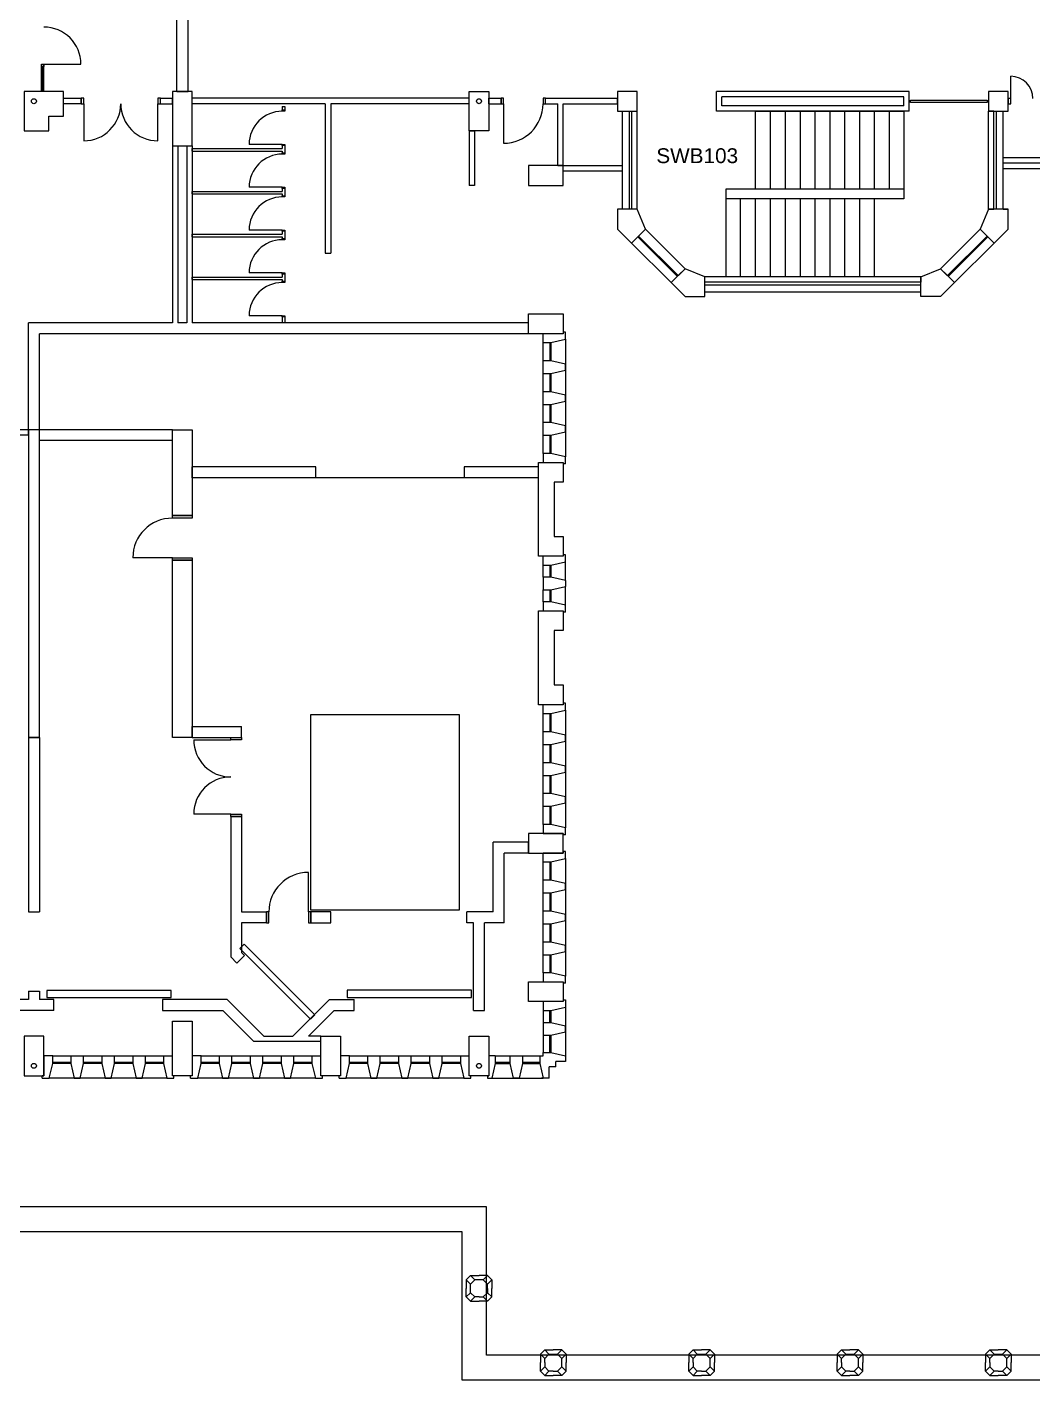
# Model space of a CAD drawing. Header units: millimetres. Extents: x -58291 to 83317, y -24599 to 66926.
# Drawn here: x 12328 to 32667, y -16074 to 11276 of the extents above; entities that cross this region are included whole.
import ezdxf

# ---------------------------------------------------------------- set-up
doc = ezdxf.new("R2010")
doc.units = ezdxf.units.MM
for name, color, linetype in [('Basement 01 - Curtain Walls', 1, 'Continuous'), ('Basement 01 - Doors Windows and Openings', 1, 'Continuous'), ('Basement 01 - General', 1, 'Continuous'), ('Basement 01 - Mass Elements', 2, 'Continuous'), ('Basement 01 - Stairs', 8, 'Continuous'), ('Basement 01 - Structural Members', 5, 'Continuous'), ('Basement 01 - Text and Leaders', 1, 'Continuous'), ('Basement 01 - Walls', 3, 'Continuous')]:
    doc.layers.add(name, color=color, linetype=linetype)
doc.styles.add('arial', font='arial.ttf')

msp = doc.modelspace()

# ---------------------------------------------------------------- linework, layer by layer
at = {"layer": 'Basement 01 - Curtain Walls', "color": 3, "linetype": 'Continuous', "lineweight": -3}
for p, q in [((22767, 4897, -4600), (22767, 5076, -4600)), ((23167, 5076, -4600), (22767, 5076, -4600)), ((22917, 4897, -4600), (23217, 4965, -4600)), ((23217, 5107, -4600), (23167, 5107, -4600)), ((23167, 5107, -4600), (23167, 5076, -4600)), ((23217, 4965, -4600), (23217, 5107, -4600)), ((22767, 4897, -4600), (22917, 4897, -4600)), ((22767, 4272, -4600), (22767, 4529, -4600)), ((22917, 4529, -4600), (22767, 4529, -4600)), ((23217, 4461, -4600), (22917, 4529, -4600)), ((23217, 4340, -4600), (23217, 4461, -4600)), ((22767, 4272, -4600), (22917, 4272, -4600)), ((22917, 4272, -4600), (23217, 4340, -4600)), ((22767, 3647, -4600), (22767, 3904, -4600)), ((22917, 3904, -4600), (22767, 3904, -4600)), ((23217, 3836, -4600), (22917, 3904, -4600)), ((23217, 3715, -4600), (23217, 3836, -4600)), ((22767, 3647, -4600), (22917, 3647, -4600)), ((22917, 3647, -4600), (23217, 3715, -4600)), ((22917, 3279, -4600), (22767, 3279, -4600)), ((22767, 3022, -4600), (22767, 3279, -4600)), ((22767, 3022, -4600), (22917, 3022, -4600)), ((23217, 3211, -4600), (22917, 3279, -4600)), ((22917, 3022, -4600), (23217, 3090, -4600)), ((23217, 3090, -4600), (23217, 3211, -4600)), ((22767, 2654, -4600), (22767, 2476, -4600)), ((22917, 2654, -4600), (22767, 2654, -4600)), ((23217, 2586, -4600), (22917, 2654, -4600)), ((23217, 2444, -4600), (23217, 2586, -4600)), ((23217, 2444, -4600), (23167, 2444, -4600)), ((22767, 397, -4600), (22767, 576, -4600)), ((23167, 576, -4600), (22767, 576, -4600)), ((23217, 607, -4600), (23167, 607, -4600)), ((23167, 607, -4600), (23167, 576, -4600)), ((23217, 465, -4600), (23217, 607, -4600)), ((22767, 397, -4600), (22917, 397, -4600)), ((22917, 397, -4600), (23217, 465, -4600)), ((22767, 154, -4600), (22767, -103, -4600)), ((22917, 154, -4600), (22767, 154, -4600)), ((23217, 86, -4600), (22917, 154, -4600)), ((23217, 86, -4600), (23217, -34, -4600)), ((22767, -103, -4600), (22917, -103, -4600)), ((22917, -103, -4600), (23217, -34, -4600)), ((22767, -346, -4600), (22767, -524, -4600)), ((22917, -346, -4600), (22767, -346, -4600)), ((23217, -414, -4600), (22917, -346, -4600)), ((23217, -556, -4600), (23217, -414, -4600)), ((23217, -556, -4600), (23167, -556, -4600)), ((22767, -2603, -4600), (22767, -2424, -4600)), ((23167, -2424, -4600), (22767, -2424, -4600)), ((23217, -2393, -4600), (23167, -2393, -4600)), ((23167, -2393, -4600), (23167, -2424, -4600)), ((23217, -2535, -4600), (23217, -2393, -4600)), ((22767, -2603, -4600), (22917, -2603, -4600)), ((22917, -2603, -4600), (23217, -2535, -4600)), ((22917, -2971, -4600), (22767, -2971, -4600)), ((22767, -3228, -4600), (22767, -2971, -4600)), ((23217, -3039, -4600), (22917, -2971, -4600)), ((22767, -3228, -4600), (22917, -3228, -4600)), ((22917, -3228, -4600), (23217, -3160, -4600)), ((23217, -3160, -4600), (23217, -3039, -4600)), ((22917, -3596, -4600), (22767, -3596, -4600)), ((22767, -3853, -4600), (22767, -3596, -4600)), ((23217, -3664, -4600), (22917, -3596, -4600)), ((22917, -3853, -4600), (23217, -3785, -4600)), ((23217, -3785, -4600), (23217, -3664, -4600)), ((22767, -3853, -4600), (22917, -3853, -4600)), ((22917, -4221, -4600), (22767, -4221, -4600)), ((22767, -4478, -4600), (22767, -4221, -4600)), ((23217, -4289, -4600), (22917, -4221, -4600)), ((23217, -4410, -4600), (23217, -4289, -4600)), ((22767, -4478, -4600), (22917, -4478, -4600)), ((22917, -4478, -4600), (23217, -4410, -4600)), ((22767, -4846, -4600), (22767, -5024, -4600)), ((22917, -4846, -4600), (22767, -4846, -4600)), ((23217, -4914, -4600), (22917, -4846, -4600)), ((23217, -5056, -4600), (23217, -4914, -4600)), ((23217, -5056, -4600), (23167, -5056, -4600)), ((23167, -5424, -4600), (22767, -5424, -4600)), ((22767, -5603, -4600), (22767, -5424, -4600)), ((23217, -5393, -4600), (23167, -5393, -4600)), ((23167, -5393, -4600), (23167, -5424, -4600)), ((23217, -5535, -4600), (23217, -5393, -4600)), ((22767, -5603, -4600), (22917, -5603, -4600)), ((22917, -5603, -4600), (23217, -5535, -4600)), ((22917, -5971, -4600), (22767, -5971, -4600)), ((22767, -6228, -4600), (22767, -5971, -4600)), ((23217, -6039, -4600), (22917, -5971, -4600)), ((22767, -6228, -4600), (22917, -6228, -4600)), ((22917, -6228, -4600), (23217, -6160, -4600)), ((23217, -6160, -4600), (23217, -6039, -4600)), ((22767, -6853, -4600), (22767, -6596, -4600)), ((22917, -6596, -4600), (22767, -6596, -4600)), ((23217, -6664, -4600), (22917, -6596, -4600)), ((22917, -6853, -4600), (23217, -6785, -4600)), ((23217, -6785, -4600), (23217, -6664, -4600)), ((22767, -6853, -4600), (22917, -6853, -4600)), ((22917, -7221, -4600), (22767, -7221, -4600)), ((22767, -7478, -4600), (22767, -7221, -4600)), ((23217, -7289, -4600), (22917, -7221, -4600)), ((23217, -7410, -4600), (23217, -7289, -4600)), ((22767, -7478, -4600), (22917, -7478, -4600)), ((22917, -7478, -4600), (23217, -7410, -4600)), ((22917, -7846, -4600), (22767, -7846, -4600)), ((22767, -7846, -4600), (22767, -8024, -4600)), ((23217, -7914, -4600), (22917, -7846, -4600)), ((23217, -8056, -4600), (23217, -7914, -4600)), ((23217, -8056, -4600), (23167, -8056, -4600)), ((22767, -8424, -4600), (22767, -8603, -4600)), ((23167, -8393, -4600), (23217, -8393, -4600)), ((23217, -8393, -4600), (23217, -8535, -4600)), ((22767, -8603, -4600), (22917, -8603, -4600)), ((22917, -8603, -4600), (23217, -8535, -4600)), ((22767, -8846, -4600), (22767, -9103, -4600)), ((22767, -8846, -4600), (22917, -8846, -4600)), ((22917, -8846, -4600), (23217, -8914, -4600)), ((23217, -9035, -4600), (23217, -8914, -4600)), ((22767, -9103, -4600), (22917, -9103, -4600)), ((22917, -9103, -4600), (23217, -9035, -4600)), ((12846, -9524, -4600), (12667, -9524, -4600)), ((12846, -9674, -4600), (12846, -9524, -4600)), ((13214, -9524, -4600), (13214, -9674, -4600)), ((13214, -9524, -4600), (13471, -9524, -4600)), ((13471, -9674, -4600), (13471, -9524, -4600)), ((13839, -9524, -4600), (13839, -9674, -4600)), ((13839, -9524, -4600), (14096, -9524, -4600)), ((14096, -9674, -4600), (14096, -9524, -4600)), ((14464, -9524, -4600), (14464, -9674, -4600)), ((14464, -9524, -4600), (14721, -9524, -4600)), ((14721, -9674, -4600), (14721, -9524, -4600)), ((15089, -9524, -4600), (15089, -9674, -4600)), ((15089, -9524, -4600), (15267, -9524, -4600)), ((15267, -9924, -4600), (15267, -9524, -4600)), ((15846, -9524, -4600), (15667, -9524, -4600)), ((15846, -9674, -4600), (15846, -9524, -4600)), ((16214, -9524, -4600), (16214, -9674, -4600)), ((16214, -9524, -4600), (16471, -9524, -4600)), ((16471, -9674, -4600), (16471, -9524, -4600)), ((16839, -9524, -4600), (16839, -9674, -4600)), ((16839, -9524, -4600), (17096, -9524, -4600)), ((17096, -9674, -4600), (17096, -9524, -4600)), ((17464, -9524, -4600), (17464, -9674, -4600)), ((17464, -9524, -4600), (17721, -9524, -4600)), ((17721, -9674, -4600), (17721, -9524, -4600)), ((18089, -9524, -4600), (18089, -9674, -4600)), ((18089, -9524, -4600), (18267, -9524, -4600)), ((18267, -9924, -4600), (18267, -9524, -4600)), ((18846, -9524, -4600), (18667, -9524, -4600)), ((18846, -9674, -4600), (18846, -9524, -4600)), ((19214, -9524, -4600), (19471, -9524, -4600)), ((19214, -9524, -4600), (19214, -9674, -4600)), ((19471, -9674, -4600), (19471, -9524, -4600)), ((19839, -9524, -4600), (19839, -9674, -4600)), ((19839, -9524, -4600), (20096, -9524, -4600)), ((20096, -9674, -4600), (20096, -9524, -4600)), ((20464, -9524, -4600), (20721, -9524, -4600)), ((20464, -9524, -4600), (20464, -9674, -4600)), ((20721, -9674, -4600), (20721, -9524, -4600)), ((21089, -9524, -4600), (21089, -9674, -4600)), ((21089, -9524, -4600), (21267, -9524, -4600)), ((21267, -9924, -4600), (21267, -9524, -4600)), ((21796, -9524, -4600), (21667, -9524, -4600)), ((21667, -9524, -4600), (21667, -9924, -4600)), ((21796, -9524, -4600), (21796, -9674, -4600)), ((22089, -9524, -4600), (22346, -9524, -4600)), ((22089, -9524, -4600), (22089, -9674, -4600)), ((22346, -9524, -4600), (22346, -9674, -4600)), ((22699, -9524, -4600), (22699, -9674, -4600)), ((22699, -9524, -4600), (22767, -9524, -4600)), ((22767, -9524, -4600), (22767, -9456, -4600)), ((22767, -9456, -4600), (22917, -9456, -4600)), ((22917, -9456, -4600), (23217, -9524, -4600)), ((23217, -9524, -4600), (23217, -9635, -4600)), ((12778, -9974, -4600), (12846, -9674, -4600)), ((13214, -9674, -4600), (13282, -9974, -4600)), ((13403, -9974, -4600), (13471, -9674, -4600)), ((13839, -9674, -4600), (13907, -9974, -4600)), ((14028, -9974, -4600), (14096, -9674, -4600)), ((14464, -9674, -4600), (14532, -9974, -4600)), ((14653, -9974, -4600), (14721, -9674, -4600)), ((15089, -9674, -4600), (15157, -9974, -4600)), ((15778, -9974, -4600), (15846, -9674, -4600)), ((16214, -9674, -4600), (16282, -9974, -4600)), ((16403, -9974, -4600), (16471, -9674, -4600)), ((16839, -9674, -4600), (16907, -9974, -4600)), ((17028, -9974, -4600), (17096, -9674, -4600)), ((17464, -9674, -4600), (17532, -9974, -4600)), ((17653, -9974, -4600), (17721, -9674, -4600)), ((18089, -9674, -4600), (18157, -9974, -4600)), ((18778, -9974, -4600), (18846, -9674, -4600)), ((19214, -9674, -4600), (19282, -9974, -4600)), ((19403, -9974, -4600), (19471, -9674, -4600)), ((19839, -9674, -4600), (19907, -9974, -4600)), ((20028, -9974, -4600), (20096, -9674, -4600)), ((20464, -9674, -4600), (20532, -9974, -4600)), ((20653, -9974, -4600), (20721, -9674, -4600)), ((21089, -9674, -4600), (21157, -9974, -4600)), ((21796, -9674, -4600), (21728, -9974, -4600)), ((22089, -9674, -4600), (22157, -9974, -4600)), ((22346, -9674, -4600), (22278, -9974, -4600)), ((22699, -9674, -4600), (22767, -9974, -4600)), ((23021, -9747, -4600), (22888, -9747, -4600)), ((22888, -9974, -4600), (22888, -9747, -4600)), ((23217, -9635, -4600), (23021, -9635, -4600)), ((23021, -9747, -4600), (23021, -9635, -4600)), ((12636, -9974, -4600), (12636, -9924, -4600)), ((12636, -9974, -4600), (12778, -9974, -4600)), ((13282, -9974, -4600), (13403, -9974, -4600)), ((13907, -9974, -4600), (14028, -9974, -4600)), ((14532, -9974, -4600), (14653, -9974, -4600)), ((15157, -9974, -4600), (15299, -9974, -4600)), ((15299, -9924, -4600), (15267, -9924, -4600)), ((15299, -9974, -4600), (15299, -9924, -4600)), ((15636, -9974, -4600), (15636, -9924, -4600)), ((15636, -9974, -4600), (15778, -9974, -4600)), ((16282, -9974, -4600), (16403, -9974, -4600)), ((16907, -9974, -4600), (17028, -9974, -4600)), ((17532, -9974, -4600), (17653, -9974, -4600)), ((18157, -9974, -4600), (18299, -9974, -4600)), ((18299, -9924, -4600), (18267, -9924, -4600)), ((18299, -9974, -4600), (18299, -9924, -4600)), ((18636, -9974, -4600), (18636, -9924, -4600)), ((18636, -9974, -4600), (18778, -9974, -4600)), ((19282, -9974, -4600), (19403, -9974, -4600)), ((19907, -9974, -4600), (20028, -9974, -4600)), ((20532, -9974, -4600), (20653, -9974, -4600)), ((21157, -9974, -4600), (21299, -9974, -4600)), ((21299, -9924, -4600), (21267, -9924, -4600)), ((21299, -9974, -4600), (21299, -9924, -4600)), ((21636, -9924, -4600), (21667, -9924, -4600)), ((21636, -9924, -4600), (21636, -9974, -4600)), ((21636, -9974, -4600), (21728, -9974, -4600)), ((22278, -9974, -4600), (22157, -9974, -4600)), ((22888, -9974, -4600), (22728, -9974, -4600))]:
    msp.add_line(p, q, dxfattribs=at)
at = {"layer": 'Basement 01 - Curtain Walls', "color": 3, "linetype": 'Continuous', "lineweight": -3, "elevation": -4600}
for points in [[(22767, 2476), (23167, 2476), (23167, 2444)], [(22767, -524), (23167, -524), (23167, -556)], [(22767, -5024), (23167, -5024), (23167, -5056)], [(22767, -8024), (23167, -8024), (23167, -8056)], [(23167, -8393), (23167, -8424), (22767, -8424)], [(12667, -9524), (12667, -9924), (12636, -9924)], [(15667, -9524), (15667, -9924), (15636, -9924)], [(18667, -9524), (18667, -9924), (18636, -9924)]]:
    msp.add_lwpolyline(points, dxfattribs=at)
at = {"layer": 'Basement 01 - Doors Windows and Openings', "color": 1, "linetype": 'Continuous', "lineweight": -3}
for p, q in [((12617, 9976, -4600), (12617, 10476, -4600)), ((12642, 9976, -4600), (12642, 10476, -4600)), ((12667, 10526, -4600), (13417, 10526, -4600)), ((12667, 9976, -4600), (12667, 10526, -4600)), ((32217, 9831, -4600), (32217, 10281, -4600)), ((13473, 9726, -4600), (13473, 8976, -4600)), ((14973, 8976, -4600), (14973, 9726, -4600)), ((21962, 9726, -4600), (21962, 8926, -4600)), ((17488, 8904, -4600), (16818, 8904, -4600)), ((17488, 8038, -4600), (16818, 8038, -4600)), ((17488, 7172, -4600), (16818, 7172, -4600)), ((25479, 6236, -4600), (24677, 7037, -4600)), ((24691, 7051, -4600), (25493, 6250, -4600)), ((31743, 7051, -4600), (30941, 6250, -4600)), ((30956, 6236, -4600), (31757, 7037, -4600)), ((17488, 6307, -4600), (16818, 6307, -4600)), ((25507, 6264, -4600), (25634, 6391, -4600)), ((30927, 6264, -4600), (30800, 6391, -4600)), ((17488, 5441, -4600), (16818, 5441, -4600)), ((23217, 4965, -4600), (23217, 2586, -4600)), ((22767, 4529, -4600), (22767, 4897, -4600)), ((22767, 2654, -4600), (22767, 4897, -4600)), ((22897, 4897, -4600), (22897, 4529, -4600)), ((22917, 4897, -4600), (22917, 4529, -4600)), ((22767, 3904, -4600), (22767, 4272, -4600)), ((22897, 4272, -4600), (22897, 3904, -4600)), ((22917, 4272, -4600), (22917, 3904, -4600)), ((22767, 3279, -4600), (22767, 3647, -4600)), ((22897, 3647, -4600), (22897, 3279, -4600)), ((22917, 3647, -4600), (22917, 3279, -4600)), ((22897, 3022, -4600), (22897, 2654, -4600)), ((22917, 3022, -4600), (22917, 2654, -4600)), ((21167, 2166, -4600), (18167, 2166, -4600)), ((15267, 548, -4600), (14467, 548, -4600)), ((22767, 154, -4600), (22767, 397, -4600)), ((22897, 397, -4600), (22897, 154, -4600)), ((22917, 397, -4600), (22917, 154, -4600)), ((23217, 86, -4600), (23217, 465, -4600)), ((22767, -346, -4600), (22767, -103, -4600)), ((22897, -103, -4600), (22897, -346, -4600)), ((22917, -103, -4600), (22917, -346, -4600)), ((23217, -414, -4600), (23217, -34, -4600)), ((22767, -2971, -4600), (22767, -2603, -4600)), ((22767, -4846, -4600), (22767, -2603, -4600)), ((22897, -2603, -4600), (22897, -2971, -4600)), ((22917, -2603, -4600), (22917, -2971, -4600)), ((23217, -2535, -4600), (23217, -4914, -4600)), ((15697, -3134, -4600), (16447, -3134, -4600)), ((22767, -3596, -4600), (22767, -3228, -4600)), ((22897, -3228, -4600), (22897, -3596, -4600)), ((22917, -3228, -4600), (22917, -3596, -4600)), ((22767, -4221, -4600), (22767, -3853, -4600)), ((22897, -3853, -4600), (22897, -4221, -4600)), ((22917, -3853, -4600), (22917, -4221, -4600)), ((16447, -4634, -4600), (15697, -4634, -4600)), ((22897, -4478, -4600), (22897, -4846, -4600)), ((22917, -4478, -4600), (22917, -4846, -4600)), ((22767, -7846, -4600), (22767, -5603, -4600)), ((22767, -5971, -4600), (22767, -5603, -4600)), ((22897, -5603, -4600), (22897, -5971, -4600)), ((22917, -5603, -4600), (22917, -5971, -4600)), ((23217, -5535, -4600), (23217, -7914, -4600)), ((18017, -6614, -4600), (18017, -5814, -4600)), ((22767, -6596, -4600), (22767, -6228, -4600)), ((22897, -6228, -4600), (22897, -6596, -4600)), ((22917, -6228, -4600), (22917, -6596, -4600)), ((22767, -7221, -4600), (22767, -6853, -4600)), ((22897, -6853, -4600), (22897, -7221, -4600)), ((22917, -6853, -4600), (22917, -7221, -4600)), ((22897, -7478, -4600), (22897, -7846, -4600)), ((22917, -7478, -4600), (22917, -7846, -4600)), ((22767, -8603, -4600), (22767, -8846, -4600)), ((22897, -8846, -4600), (22897, -8603, -4600)), ((22917, -8603, -4600), (22917, -8846, -4600)), ((23217, -8535, -4600), (23217, -9524, -4600)), ((22767, -9103, -4600), (22767, -9456, -4600)), ((22897, -9456, -4600), (22897, -9103, -4600)), ((22917, -9103, -4600), (22917, -9456, -4600)), ((12846, -9524, -4600), (15089, -9524, -4600)), ((13471, -9524, -4600), (13839, -9524, -4600)), ((14096, -9524, -4600), (14464, -9524, -4600)), ((14721, -9524, -4600), (15089, -9524, -4600)), ((15846, -9524, -4600), (18089, -9524, -4600)), ((16471, -9524, -4600), (16839, -9524, -4600)), ((17096, -9524, -4600), (17464, -9524, -4600)), ((17721, -9524, -4600), (18089, -9524, -4600)), ((18846, -9524, -4600), (21089, -9524, -4600)), ((19471, -9524, -4600), (19839, -9524, -4600)), ((20096, -9524, -4600), (20464, -9524, -4600)), ((20721, -9524, -4600), (21089, -9524, -4600)), ((21796, -9524, -4600), (22089, -9524, -4600)), ((22346, -9524, -4600), (22699, -9524, -4600)), ((13214, -9654, -4600), (12846, -9654, -4600)), ((13214, -9674, -4600), (12846, -9674, -4600)), ((13839, -9654, -4600), (13471, -9654, -4600)), ((13839, -9674, -4600), (13471, -9674, -4600)), ((14464, -9654, -4600), (14096, -9654, -4600)), ((14464, -9674, -4600), (14096, -9674, -4600)), ((15089, -9654, -4600), (14721, -9654, -4600)), ((15089, -9674, -4600), (14721, -9674, -4600)), ((16214, -9654, -4600), (15846, -9654, -4600)), ((16214, -9674, -4600), (15846, -9674, -4600)), ((16839, -9654, -4600), (16471, -9654, -4600)), ((16839, -9674, -4600), (16471, -9674, -4600)), ((17464, -9654, -4600), (17096, -9654, -4600)), ((17464, -9674, -4600), (17096, -9674, -4600)), ((18089, -9654, -4600), (17721, -9654, -4600)), ((18089, -9674, -4600), (17721, -9674, -4600)), ((19214, -9654, -4600), (18846, -9654, -4600)), ((19214, -9674, -4600), (18846, -9674, -4600)), ((19839, -9654, -4600), (19471, -9654, -4600)), ((19839, -9674, -4600), (19471, -9674, -4600)), ((20464, -9654, -4600), (20096, -9654, -4600)), ((20464, -9674, -4600), (20096, -9674, -4600)), ((21089, -9654, -4600), (20721, -9654, -4600)), ((21089, -9674, -4600), (20721, -9674, -4600)), ((22089, -9654, -4600), (21796, -9654, -4600)), ((21796, -9674, -4600), (22089, -9674, -4600)), ((22699, -9654, -4600), (22346, -9654, -4600)), ((22346, -9674, -4600), (22699, -9674, -4600)), ((15157, -9974, -4600), (12778, -9974, -4600)), ((18157, -9974, -4600), (15778, -9974, -4600)), ((21157, -9974, -4600), (18778, -9974, -4600)), ((21728, -9974, -4600), (22767, -9974, -4600))]:
    msp.add_line(p, q, dxfattribs=at)
at = {"layer": 'Basement 01 - Doors Windows and Openings', "color": 1, "linetype": 'Continuous', "lineweight": -3, "elevation": -4600}
for points in [[(12617, 10476), (12617, 10526), (12667, 10526), (12667, 10476), (12617, 10476)], [(13473, 9726), (13473, 9836), (13423, 9836), (13423, 9726), (13473, 9726)], [(15023, 9726), (15023, 9836), (14973, 9836), (14973, 9726), (15023, 9726)], [(17488, 9599), (17538, 9599), (17538, 9574), (17488, 9574), (17488, 9599)], [(21912, 9726), (21962, 9726), (21962, 9836), (21912, 9836), (21912, 9726)], [(22762, 9726), (22812, 9726), (22812, 9836), (22762, 9836), (22762, 9726)], [(32217, 9721), (32217, 9831), (32167, 9831), (32167, 9721), (32217, 9721)], [(17488, 8904), (17538, 8904), (17538, 8879), (17488, 8879), (17488, 8904)], [(17488, 8733), (17538, 8733), (17538, 8708), (17488, 8708), (17488, 8733)], [(17488, 8038), (17538, 8038), (17538, 8013), (17488, 8013), (17488, 8038)], [(17488, 7867), (17538, 7867), (17538, 7842), (17488, 7842), (17488, 7867)], [(17488, 7172), (17538, 7172), (17538, 7147), (17488, 7147), (17488, 7172)], [(25634, 6391), (25352, 6109), (24550, 6910), (24833, 7193), (25634, 6391)], [(30800, 6391), (31083, 6109), (31884, 6910), (31602, 7193), (30800, 6391)], [(17488, 7002), (17538, 7002), (17538, 6977), (17488, 6977), (17488, 7002)], [(17488, 6307), (17538, 6307), (17538, 6282), (17488, 6282), (17488, 6307)], [(17488, 6136), (17538, 6136), (17538, 6111), (17488, 6111), (17488, 6136)], [(17488, 5441), (17538, 5441), (17538, 5416), (17488, 5416), (17488, 5441)], [(15267, 1348), (15267, 1398), (15667, 1398), (15667, 1348), (15267, 1348)], [(15267, 498), (15267, 548), (15667, 548), (15667, 498), (15267, 498)], [(16447, -3084), (16667, -3084), (16667, -3134), (16447, -3134), (16447, -3084)], [(16447, -4634), (16667, -4634), (16667, -4684), (16447, -4684), (16447, -4634)], [(17217, -6614), (17167, -6614), (17167, -6834), (17217, -6834), (17217, -6614)], [(18067, -6614), (18017, -6614), (18017, -6834), (18067, -6834), (18067, -6614)]]:
    msp.add_lwpolyline(points, dxfattribs=at)
at = {"layer": 'Basement 01 - Doors Windows and Openings', "color": 1, "linetype": 'Continuous', "lineweight": -3}
for centre, radius, start, end in [((12667, 10526, -4600), 750, 0, 90), ((32217, 9831, -4600), 450, 0, 90), ((13473, 9726, -4600), 750, 270, 0), ((14973, 9726, -4600), 750, 180, 270), ((17488, 8904, -4600), 670, 90, 180), ((21962, 9726, -4600), 800, 270, 0), ((17488, 8038, -4600), 670, 90, 180), ((17488, 7172, -4600), 670, 90, 180), ((17488, 6307, -4600), 670, 90, 180), ((17488, 5441, -4600), 670, 90, 180), ((15267, 548, -4600), 800, 90, 180), ((16447, -3134, -4600), 750, 180, 270), ((16447, -4634, -4600), 750, 90, 180), ((18017, -6614, -4600), 800, 90, 180)]:
    msp.add_arc(centre, radius, start, end, dxfattribs=at)
at = {"layer": 'Basement 01 - General', "color": 2, "linetype": 'Continuous', "lineweight": -3}
for p, q in [((21617, -12574, -4600), (-23683, -12574, -4600)), ((21617, -15574, -4600), (21617, -12574, -4600)), ((-23183, -13074, -4600), (21117, -13074, -4600)), ((21117, -13074, -4600), (21117, -16074, -4600)), ((48317, -15574, -4600), (21617, -15574, -4600)), ((21117, -16074, -4600), (48817, -16074, -4600))]:
    msp.add_line(p, q, dxfattribs=at)
at = {"layer": 'Basement 01 - Mass Elements', "color": 8, "linetype": 'Continuous', "lineweight": -3, "elevation": -4600}
msp.add_lwpolyline([(21067, -2624), (21067, -6574), (18067, -6574), (18067, -2624)], close=True, dxfattribs=at)
for points in [[(18060, -8784), (16628, -7352), (16719, -7262), (18150, -8694), (18060, -8784)], [(12728, -8346), (15244, -8346), (15244, -8198), (12728, -8198), (12728, -8346)], [(18798, -8344), (21314, -8344), (21314, -8196), (18798, -8196), (18798, -8344)]]:
    msp.add_lwpolyline(points, dxfattribs=at)
at = {"layer": 'Basement 01 - Stairs', "color": 8, "linetype": 'Continuous', "lineweight": -3}
for p, q in [((27357, 9576, -4600), (27357, 8001, -4600)), ((27657, 9576, -4600), (27657, 8001, -4600)), ((27957, 9576, -4600), (27957, 8001, -4600)), ((28257, 9576, -4600), (28257, 8001, -4600)), ((28557, 9576, -4600), (28557, 8001, -4600)), ((28857, 9576, -4600), (28857, 8001, -4600)), ((29157, 9576, -4600), (29157, 8001, -4600)), ((29457, 9576, -4600), (29457, 8001, -4600)), ((29757, 9576, -4600), (29757, 8001, -4600)), ((26457, 7801, -4600), (26457, 6226, -4600)), ((26757, 6226, -4600), (26757, 7801, -4600)), ((27057, 6226, -4600), (27057, 7801, -4600)), ((27357, 7801, -4600), (27357, 6226, -4600)), ((27657, 7801, -4600), (27657, 6226, -4600)), ((27957, 7801, -4600), (27957, 6226, -4600)), ((28257, 7801, -4600), (28257, 6226, -4600)), ((28557, 7801, -4600), (28557, 6226, -4600)), ((28857, 7801, -4600), (28857, 6226, -4600)), ((29157, 7801, -4600), (29157, 6226, -4600)), ((29457, 7801, -4600), (29457, 6226, -4600)), ((29457, 6226, -4600), (26457, 6226, -4600))]:
    msp.add_line(p, q, dxfattribs=at)
at = {"layer": 'Basement 01 - Stairs', "color": 8, "linetype": 'Continuous', "lineweight": -3, "elevation": -4600}
for points in [[(27057, 9576), (30057, 9576), (30057, 8001), (27057, 8001), (27057, 9576)], [(30192, 9751), (30192, 9801), (31742, 9801), (31742, 9751), (30192, 9751)], [(30057, 8001), (30057, 7801), (26457, 7801)], [(27057, 8001), (26457, 8001), (26457, 7801)]]:
    msp.add_lwpolyline(points, dxfattribs=at)
at = {"layer": 'Basement 01 - Structural Members', "color": 5, "linetype": 'Continuous', "lineweight": -3}
for p, q in [((21209, -14052, -4600), (21295, -13966, -4600)), ((21295, -14138, -4600), (21209, -14052, -4600)), ((21209, -14052, -4600), (21209, -14224, -4600)), ((21381, -14052, -4600), (21295, -13966, -4600)), ((21295, -13966, -4600), (21467, -13966, -4600)), ((21295, -14138, -4600), (21381, -14052, -4600)), ((21295, -14224, -4600), (21295, -14138, -4600)), ((21467, -14052, -4600), (21381, -14052, -4600)), ((21639, -13966, -4600), (21467, -13966, -4600)), ((21553, -14052, -4600), (21467, -14052, -4600)), ((21553, -14052, -4600), (21639, -13966, -4600)), ((21553, -14052, -4600), (21639, -14138, -4600)), ((21726, -14052, -4600), (21639, -13966, -4600)), ((21639, -14138, -4600), (21726, -14052, -4600)), ((21639, -14224, -4600), (21639, -14138, -4600)), ((21726, -14052, -4600), (21726, -14224, -4600)), ((21209, -14397, -4600), (21209, -14224, -4600)), ((21295, -14310, -4600), (21209, -14397, -4600)), ((21209, -14397, -4600), (21295, -14483, -4600)), ((21295, -14310, -4600), (21295, -14224, -4600)), ((21381, -14397, -4600), (21295, -14310, -4600)), ((21381, -14397, -4600), (21295, -14483, -4600)), ((21295, -14483, -4600), (21467, -14483, -4600)), ((21467, -14397, -4600), (21381, -14397, -4600)), ((21467, -14397, -4600), (21553, -14397, -4600)), ((21639, -14483, -4600), (21467, -14483, -4600)), ((21639, -14310, -4600), (21553, -14397, -4600)), ((21553, -14397, -4600), (21639, -14483, -4600)), ((21639, -14224, -4600), (21639, -14310, -4600)), ((21639, -14310, -4600), (21726, -14397, -4600)), ((21726, -14397, -4600), (21639, -14483, -4600)), ((21726, -14397, -4600), (21726, -14224, -4600)), ((22709, -15552, -4600), (22795, -15466, -4600)), ((22795, -15638, -4600), (22709, -15552, -4600)), ((22709, -15552, -4600), (22709, -15724, -4600)), ((22881, -15552, -4600), (22795, -15466, -4600)), ((22795, -15466, -4600), (22967, -15466, -4600)), ((22881, -15552, -4600), (22795, -15638, -4600)), ((22881, -15552, -4600), (22967, -15552, -4600)), ((23139, -15466, -4600), (22967, -15466, -4600)), ((22967, -15552, -4600), (23053, -15552, -4600)), ((23053, -15552, -4600), (23139, -15466, -4600)), ((23139, -15638, -4600), (23053, -15552, -4600)), ((23226, -15552, -4600), (23139, -15466, -4600)), ((23139, -15638, -4600), (23226, -15552, -4600)), ((23226, -15552, -4600), (23226, -15724, -4600)), ((25709, -15552, -4600), (25795, -15466, -4600)), ((25709, -15552, -4600), (25709, -15724, -4600)), ((25795, -15638, -4600), (25709, -15552, -4600)), ((25881, -15552, -4600), (25795, -15466, -4600)), ((25795, -15466, -4600), (25967, -15466, -4600)), ((25881, -15552, -4600), (25795, -15638, -4600)), ((25881, -15552, -4600), (25967, -15552, -4600)), ((26139, -15466, -4600), (25967, -15466, -4600)), ((25967, -15552, -4600), (26053, -15552, -4600)), ((26053, -15552, -4600), (26139, -15466, -4600)), ((26139, -15638, -4600), (26053, -15552, -4600)), ((26226, -15552, -4600), (26139, -15466, -4600)), ((26139, -15638, -4600), (26226, -15552, -4600)), ((26226, -15552, -4600), (26226, -15724, -4600)), ((28709, -15552, -4600), (28795, -15466, -4600)), ((28795, -15638, -4600), (28709, -15552, -4600)), ((28709, -15552, -4600), (28709, -15724, -4600)), ((28881, -15552, -4600), (28795, -15466, -4600)), ((28795, -15466, -4600), (28967, -15466, -4600)), ((28881, -15552, -4600), (28795, -15638, -4600)), ((28881, -15552, -4600), (28967, -15552, -4600)), ((29139, -15466, -4600), (28967, -15466, -4600)), ((28967, -15552, -4600), (29053, -15552, -4600)), ((29053, -15552, -4600), (29139, -15466, -4600)), ((29139, -15638, -4600), (29053, -15552, -4600)), ((29226, -15552, -4600), (29139, -15466, -4600)), ((29139, -15638, -4600), (29226, -15552, -4600)), ((29226, -15552, -4600), (29226, -15724, -4600)), ((31709, -15552, -4600), (31795, -15466, -4600)), ((31795, -15638, -4600), (31709, -15552, -4600)), ((31709, -15552, -4600), (31709, -15724, -4600)), ((31881, -15552, -4600), (31795, -15466, -4600)), ((31795, -15466, -4600), (31967, -15466, -4600)), ((31881, -15552, -4600), (31795, -15638, -4600)), ((31881, -15552, -4600), (31967, -15552, -4600)), ((32139, -15466, -4600), (31967, -15466, -4600)), ((31967, -15552, -4600), (32053, -15552, -4600)), ((32053, -15552, -4600), (32139, -15466, -4600)), ((32139, -15638, -4600), (32053, -15552, -4600)), ((32226, -15552, -4600), (32139, -15466, -4600)), ((32139, -15638, -4600), (32226, -15552, -4600)), ((32226, -15552, -4600), (32226, -15724, -4600)), ((22709, -15897, -4600), (22709, -15724, -4600)), ((22795, -15810, -4600), (22709, -15897, -4600)), ((22795, -15724, -4600), (22795, -15638, -4600)), ((22795, -15724, -4600), (22795, -15810, -4600)), ((22795, -15810, -4600), (22881, -15897, -4600)), ((23053, -15897, -4600), (23139, -15810, -4600)), ((23139, -15724, -4600), (23139, -15638, -4600)), ((23139, -15810, -4600), (23139, -15724, -4600)), ((23139, -15810, -4600), (23226, -15897, -4600)), ((23226, -15897, -4600), (23226, -15724, -4600)), ((25709, -15897, -4600), (25709, -15724, -4600)), ((25795, -15810, -4600), (25709, -15897, -4600)), ((25795, -15724, -4600), (25795, -15638, -4600)), ((25795, -15724, -4600), (25795, -15810, -4600)), ((25795, -15810, -4600), (25881, -15897, -4600)), ((26053, -15897, -4600), (26139, -15810, -4600)), ((26139, -15724, -4600), (26139, -15638, -4600)), ((26139, -15810, -4600), (26139, -15724, -4600)), ((26139, -15810, -4600), (26226, -15897, -4600)), ((26226, -15897, -4600), (26226, -15724, -4600)), ((28709, -15897, -4600), (28709, -15724, -4600)), ((28795, -15810, -4600), (28709, -15897, -4600)), ((28795, -15724, -4600), (28795, -15638, -4600)), ((28795, -15724, -4600), (28795, -15810, -4600)), ((28795, -15810, -4600), (28881, -15897, -4600)), ((29053, -15897, -4600), (29139, -15810, -4600)), ((29139, -15724, -4600), (29139, -15638, -4600)), ((29139, -15810, -4600), (29139, -15724, -4600)), ((29139, -15810, -4600), (29226, -15897, -4600)), ((29226, -15897, -4600), (29226, -15724, -4600)), ((31709, -15897, -4600), (31709, -15724, -4600)), ((31795, -15810, -4600), (31709, -15897, -4600)), ((31795, -15724, -4600), (31795, -15638, -4600)), ((31795, -15724, -4600), (31795, -15810, -4600)), ((31795, -15810, -4600), (31881, -15897, -4600)), ((32053, -15897, -4600), (32139, -15810, -4600)), ((32139, -15724, -4600), (32139, -15638, -4600)), ((32139, -15810, -4600), (32139, -15724, -4600)), ((32139, -15810, -4600), (32226, -15897, -4600)), ((32226, -15897, -4600), (32226, -15724, -4600)), ((22709, -15897, -4600), (22795, -15983, -4600)), ((22881, -15897, -4600), (22795, -15983, -4600)), ((22795, -15983, -4600), (22967, -15983, -4600)), ((22967, -15897, -4600), (22881, -15897, -4600)), ((22967, -15897, -4600), (23053, -15897, -4600)), ((23139, -15983, -4600), (22967, -15983, -4600)), ((23053, -15897, -4600), (23139, -15983, -4600)), ((23226, -15897, -4600), (23139, -15983, -4600)), ((25709, -15897, -4600), (25795, -15983, -4600)), ((25881, -15897, -4600), (25795, -15983, -4600)), ((25795, -15983, -4600), (25967, -15983, -4600)), ((25967, -15897, -4600), (25881, -15897, -4600)), ((25967, -15897, -4600), (26053, -15897, -4600)), ((26139, -15983, -4600), (25967, -15983, -4600)), ((26053, -15897, -4600), (26139, -15983, -4600)), ((26226, -15897, -4600), (26139, -15983, -4600)), ((28709, -15897, -4600), (28795, -15983, -4600)), ((28881, -15897, -4600), (28795, -15983, -4600)), ((28795, -15983, -4600), (28967, -15983, -4600)), ((28967, -15897, -4600), (28881, -15897, -4600)), ((28967, -15897, -4600), (29053, -15897, -4600)), ((29139, -15983, -4600), (28967, -15983, -4600)), ((29053, -15897, -4600), (29139, -15983, -4600)), ((29226, -15897, -4600), (29139, -15983, -4600)), ((31709, -15897, -4600), (31795, -15983, -4600)), ((31881, -15897, -4600), (31795, -15983, -4600)), ((31795, -15983, -4600), (31967, -15983, -4600)), ((31967, -15897, -4600), (31881, -15897, -4600)), ((31967, -15897, -4600), (32053, -15897, -4600)), ((32139, -15983, -4600), (31967, -15983, -4600)), ((32053, -15897, -4600), (32139, -15983, -4600)), ((32226, -15897, -4600), (32139, -15983, -4600))]:
    msp.add_line(p, q, dxfattribs=at)
at = {"layer": 'Basement 01 - Structural Members', "color": 5, "linetype": 'Continuous', "lineweight": -3, "elevation": -4600}
for points in [[(12767, 9176), (12767, 9476), (13067, 9476), (13067, 9976), (12267, 9976), (12267, 9176)], [(15267, 8876), (15667, 8876), (15667, 9976), (15267, 9976)], [(21667, 9176), (21267, 9176), (21267, 9976), (21667, 9976)], [(23167, 8476), (22467, 8476), (22467, 8076), (23167, 8076)], [(24550, 6910), (24833, 7193), (24667, 7593), (24267, 7593), (24267, 7193)], [(32167, 7593), (31767, 7593), (31602, 7193), (31884, 6910), (32167, 7193)], [(26034, 6226), (25634, 6391), (25352, 6109), (25634, 5826), (26034, 5826)], [(30800, 6391), (31083, 6109), (30800, 5826), (30400, 5826), (30400, 6226)], [(22467, 5076), (22467, 5476), (23167, 5476), (23167, 5076)], [(12577, -3084), (12577, 3136), (12357, 3136), (12357, -3084)], [(15667, 3136), (15667, 1398), (15267, 1398), (15267, 3136)], [(22987, 976), (23167, 976), (23167, 576), (22667, 576), (22667, 2476), (23167, 2476), (23167, 2076), (22987, 2076)], [(15267, 498), (15667, 498), (15667, -3084), (15267, -3084)], [(23167, -924), (22987, -924), (22987, -2024), (23167, -2024), (23167, -2424), (22667, -2424), (22667, -524), (23167, -524)], [(22467, -5024), (22467, -5424), (23167, -5424), (23167, -5024)], [(22467, -8424), (22467, -8024), (23167, -8024), (23167, -8424)], [(15267, -8824), (15667, -8824), (15667, -9924), (15267, -9924)], [(12667, -9924), (12667, -9124), (12267, -9124), (12267, -9924)], [(18267, -9124), (18667, -9124), (18667, -9924), (18267, -9924)], [(21267, -9124), (21667, -9124), (21667, -9924), (21267, -9924)]]:
    msp.add_lwpolyline(points, close=True, dxfattribs=at)
for points in [[(24267, 9576), (24667, 9576), (24667, 9976), (24267, 9976), (24267, 9576)], [(31767, 9576), (32167, 9576), (32167, 9976), (31767, 9976), (31767, 9576)]]:
    msp.add_lwpolyline(points, dxfattribs=at)
at = {"layer": 'Basement 01 - Structural Members', "color": 5, "linetype": 'Continuous', "lineweight": -3}
for centre in [(12467, 9776, -4600), (21467, 9776, -4600), (12467, -9724, -4600), (21467, -9724, -4600)]:
    msp.add_circle(centre, 50, dxfattribs=at)
at = {"layer": 'Basement 01 - Walls', "color": 3, "linetype": 'Continuous', "lineweight": -3}
for p, q in [((15587, 9976, -4600), (15587, 12941, -4600)), ((15357, 9976, -4600), (15357, 12721, -4600)), ((15357, 9976, -4600), (15587, 9976, -4600)), ((30167, 9976, -4600), (26267, 9976, -4600)), ((26267, 9576, -4600), (26267, 9976, -4600)), ((30057, 9866, -4600), (26377, 9866, -4600)), ((26377, 9686, -4600), (26377, 9866, -4600)), ((30057, 9686, -4600), (30057, 9866, -4600)), ((30167, 9576, -4600), (30167, 9976, -4600)), ((13067, 9836, -4600), (13423, 9836, -4600)), ((13067, 9726, -4600), (13067, 9836, -4600)), ((13423, 9726, -4600), (13067, 9726, -4600)), ((13423, 9726, -4600), (13423, 9836, -4600)), ((15023, 9726, -4600), (15023, 9836, -4600)), ((15023, 9836, -4600), (15267, 9836, -4600)), ((15023, 9726, -4600), (15267, 9726, -4600)), ((15267, 9726, -4600), (15267, 9836, -4600)), ((21267, 9836, -4600), (15667, 9836, -4600)), ((15667, 9726, -4600), (15667, 9836, -4600)), ((18357, 9726, -4600), (15667, 9726, -4600)), ((18357, 9726, -4600), (18357, 6705, -4600)), ((21267, 9726, -4600), (18467, 9726, -4600)), ((18467, 9726, -4600), (18467, 6705, -4600)), ((21267, 9726, -4600), (21267, 9836, -4600)), ((21667, 9836, -4600), (21912, 9836, -4600)), ((21667, 9726, -4600), (21667, 9836, -4600)), ((21667, 9726, -4600), (21912, 9726, -4600)), ((21912, 9726, -4600), (21912, 9836, -4600)), ((22812, 9726, -4600), (22812, 9836, -4600)), ((22812, 9836, -4600), (24267, 9836, -4600)), ((22812, 9726, -4600), (23057, 9726, -4600)), ((23057, 8476, -4600), (23057, 9726, -4600)), ((23167, 8366, -4600), (23167, 9726, -4600)), ((23167, 9726, -4600), (24267, 9726, -4600)), ((24267, 9726, -4600), (24267, 9836, -4600)), ((24367, 7593, -4600), (24367, 9576, -4600)), ((24507, 7593, -4600), (24507, 9576, -4600)), ((24557, 7593, -4600), (24557, 9576, -4600)), ((24557, 9576, -4600), (24667, 9576, -4600)), ((24667, 7593, -4600), (24667, 9576, -4600)), ((30167, 9576, -4600), (26267, 9576, -4600)), ((30057, 9686, -4600), (26377, 9686, -4600)), ((31877, 9576, -4600), (31767, 9576, -4600)), ((31767, 7593, -4600), (31767, 9576, -4600)), ((31877, 7593, -4600), (31877, 9576, -4600)), ((31927, 7593, -4600), (31927, 9576, -4600)), ((32067, 7593, -4600), (32067, 9576, -4600)), ((21267, 9176, -4600), (21267, 8076, -4600)), ((21267, 9176, -4600), (21377, 9176, -4600)), ((21377, 9176, -4600), (21377, 8076, -4600)), ((15267, 8876, -4600), (15377, 8876, -4600)), ((15267, 8876, -4600), (15267, 5296, -4600)), ((15377, 8876, -4600), (15377, 5296, -4600)), ((15557, 8876, -4600), (15667, 8876, -4600)), ((15557, 8876, -4600), (15557, 5296, -4600)), ((15667, 8876, -4600), (15667, 5296, -4600)), ((32067, 8639, -4600), (33857, 8639, -4600)), ((32067, 8419, -4600), (32067, 8639, -4600)), ((32067, 8529, -4600), (33857, 8529, -4600)), ((23057, 8476, -4600), (24367, 8476, -4600)), ((23167, 8366, -4600), (24367, 8366, -4600)), ((24367, 8366, -4600), (24367, 8476, -4600)), ((32067, 8419, -4600), (33067, 8419, -4600)), ((21377, 8076, -4600), (21267, 8076, -4600)), ((24667, 7593, -4600), (24557, 7593, -4600)), ((31767, 7593, -4600), (31877, 7593, -4600)), ((32067, 7593, -4600), (32167, 7593, -4600)), ((18357, 6705, -4600), (18467, 6705, -4600)), ((30400, 6226, -4600), (26034, 6226, -4600)), ((26034, 6116, -4600), (26034, 6226, -4600)), ((30400, 6116, -4600), (26034, 6116, -4600)), ((26034, 6066, -4600), (30400, 6066, -4600)), ((30400, 6226, -4600), (30400, 6116, -4600)), ((26034, 5926, -4600), (30400, 5926, -4600)), ((12357, 3026, -4600), (12357, 5296, -4600)), ((15267, 5296, -4600), (12357, 5296, -4600)), ((15557, 5296, -4600), (15377, 5296, -4600)), ((22467, 5296, -4600), (15667, 5296, -4600)), ((17488, 5416, -4600), (17488, 5356, -4600)), ((17488, 5416, -4600), (17488, 5296, -4600)), ((17538, 5416, -4600), (17488, 5416, -4600)), ((17538, 5296, -4600), (17488, 5296, -4600)), ((17538, 5416, -4600), (17538, 5306, -4600)), ((17538, 5416, -4600), (17538, 5296, -4600)), ((22467, 5076, -4600), (22467, 5296, -4600)), ((12577, 2916, -4600), (12577, 5076, -4600)), ((22467, 5076, -4600), (12577, 5076, -4600)), ((12577, 3136, -4600), (9667, 3136, -4600)), ((12357, 3026, -4600), (9667, 3026, -4600)), ((15267, 3136, -4600), (12577, 3136, -4600)), ((15267, 2916, -4600), (15267, 3136, -4600)), ((15267, 2916, -4600), (12577, 2916, -4600)), ((18167, 2386, -4600), (15667, 2386, -4600)), ((15667, 2166, -4600), (15667, 2386, -4600)), ((18167, 2166, -4600), (18167, 2386, -4600)), ((22667, 2386, -4600), (21167, 2386, -4600)), ((21167, 2386, -4600), (21167, 2166, -4600)), ((22667, 2166, -4600), (22667, 2386, -4600)), ((18167, 2166, -4600), (15667, 2166, -4600)), ((22667, 2166, -4600), (21167, 2166, -4600)), ((15667, -3084, -4600), (15667, -2864, -4600)), ((15667, -2864, -4600), (16667, -2864, -4600)), ((16667, -3084, -4600), (16667, -2864, -4600)), ((12357, -3084, -4600), (12357, -6614, -4600)), ((12577, -3084, -4600), (12357, -3084, -4600)), ((12577, -3084, -4600), (12577, -6614, -4600)), ((15667, -3084, -4600), (16667, -3084, -4600)), ((16447, -4684, -4600), (16447, -7522, -4600)), ((16447, -4684, -4600), (16667, -4684, -4600)), ((16667, -4684, -4600), (16667, -6614, -4600)), ((22467, -5204, -4600), (21752, -5204, -4600)), ((21752, -6614, -4600), (21752, -5204, -4600)), ((22467, -5424, -4600), (21972, -5424, -4600)), ((21972, -6834, -4600), (21972, -5424, -4600)), ((22467, -5424, -4600), (22467, -5204, -4600)), ((12357, -6614, -4600), (12577, -6614, -4600)), ((16667, -6614, -4600), (17167, -6614, -4600)), ((16667, -6834, -4600), (16667, -7431, -4600)), ((17167, -6834, -4600), (16667, -6834, -4600)), ((17167, -6834, -4600), (17167, -6614, -4600)), ((18067, -6614, -4600), (18067, -6834, -4600)), ((18467, -6614, -4600), (18067, -6614, -4600)), ((18067, -6834, -4600), (18467, -6834, -4600)), ((18467, -6834, -4600), (18467, -6614, -4600)), ((21752, -6614, -4600), (21223, -6614, -4600)), ((21223, -6834, -4600), (21223, -6614, -4600)), ((21357, -6834, -4600), (21223, -6834, -4600)), ((21357, -8604, -4600), (21357, -6834, -4600)), ((21577, -8604, -4600), (21577, -6834, -4600)), ((21972, -6834, -4600), (21577, -6834, -4600)), ((16572, -7646, -4600), (16447, -7522, -4600)), ((16572, -7646, -4600), (16727, -7491, -4600)), ((16727, -7491, -4600), (16667, -7431, -4600)), ((12357, -8384, -4600), (11596, -8384, -4600)), ((12357, -8214, -4600), (12577, -8214, -4600)), ((12357, -8214, -4600), (12357, -8384, -4600)), ((12577, -8214, -4600), (12577, -8384, -4600)), ((12867, -8384, -4600), (12577, -8384, -4600)), ((12867, -8604, -4600), (12867, -8384, -4600)), ((15067, -8384, -4600), (15067, -8604, -4600)), ((16377, -8384, -4600), (15067, -8384, -4600)), ((17117, -9124, -4600), (16377, -8384, -4600)), ((17704, -9124, -4600), (18444, -8384, -4600)), ((18444, -8384, -4600), (18939, -8384, -4600)), ((18939, -8604, -4600), (18939, -8384, -4600)), ((12867, -8604, -4600), (11655, -8604, -4600)), ((15067, -8604, -4600), (16285, -8604, -4600)), ((16915, -9234, -4600), (16285, -8604, -4600)), ((18016, -9124, -4600), (18536, -8604, -4600)), ((18536, -8604, -4600), (18939, -8604, -4600)), ((21357, -8604, -4600), (21577, -8604, -4600)), ((18267, -9234, -4600), (16915, -9234, -4600)), ((17117, -9124, -4600), (17704, -9124, -4600)), ((18267, -9124, -4600), (18016, -9124, -4600)), ((18267, -9234, -4600), (18267, -9124, -4600))]:
    msp.add_line(p, q, dxfattribs=at)
at = {"layer": 'Basement 01 - Walls', "color": 2, "linetype": 'Continuous', "lineweight": -3}
for p, q in [((17488, 9671, -4600), (17488, 9599, -4600)), ((17488, 9671, -4600), (17538, 9671, -4600)), ((17488, 9599, -4600), (17538, 9599, -4600)), ((17538, 9671, -4600), (17538, 9599, -4600)), ((15667, 8819, -4600), (17488, 8819, -4600)), ((15667, 8769, -4600), (15667, 8819, -4600)), ((15667, 8769, -4600), (17488, 8769, -4600)), ((17538, 8879, -4600), (17488, 8879, -4600)), ((17488, 8879, -4600), (17488, 8819, -4600)), ((17488, 8879, -4600), (17488, 8819, -4600)), ((17488, 8769, -4600), (17488, 8733, -4600)), ((17538, 8879, -4600), (17538, 8769, -4600)), ((17538, 8879, -4600), (17538, 8733, -4600)), ((17488, 8733, -4600), (17538, 8733, -4600)), ((15667, 7953, -4600), (17488, 7953, -4600)), ((15667, 7903, -4600), (15667, 7953, -4600)), ((17488, 8013, -4600), (17488, 7953, -4600)), ((17538, 8013, -4600), (17488, 8013, -4600)), ((17488, 8013, -4600), (17488, 7953, -4600)), ((17538, 8013, -4600), (17538, 7903, -4600)), ((17538, 8013, -4600), (17538, 7867, -4600)), ((15667, 7903, -4600), (17488, 7903, -4600)), ((17488, 7903, -4600), (17488, 7867, -4600)), ((17488, 7867, -4600), (17538, 7867, -4600)), ((17488, 7147, -4600), (17488, 7087, -4600)), ((17488, 7147, -4600), (17488, 7087, -4600)), ((17538, 7147, -4600), (17488, 7147, -4600)), ((17538, 7147, -4600), (17538, 7002, -4600)), ((17538, 7147, -4600), (17538, 7037, -4600)), ((15667, 7037, -4600), (15667, 7087, -4600)), ((15667, 7087, -4600), (17488, 7087, -4600)), ((15667, 7037, -4600), (17488, 7037, -4600)), ((17488, 7037, -4600), (17488, 7002, -4600)), ((17488, 7002, -4600), (17538, 7002, -4600)), ((15667, 6172, -4600), (15667, 6222, -4600)), ((15667, 6222, -4600), (17488, 6222, -4600)), ((15667, 6172, -4600), (17488, 6172, -4600)), ((17488, 6282, -4600), (17488, 6222, -4600)), ((17538, 6282, -4600), (17488, 6282, -4600)), ((17488, 6282, -4600), (17488, 6222, -4600)), ((17488, 6172, -4600), (17488, 6136, -4600)), ((17488, 6136, -4600), (17538, 6136, -4600)), ((17538, 6282, -4600), (17538, 6172, -4600)), ((17538, 6282, -4600), (17538, 6136, -4600))]:
    msp.add_line(p, q, dxfattribs=at)

# ---------------------------------------------------------------- texts
at = {"layer": 'Basement 01 - Text and Leaders', "color": 1, "linetype": 'Continuous', "lineweight": -3, "style": 'arial'}
msp.add_text('SWB103', height=300, dxfattribs=at).set_placement((25052, 8525, -4600))

doc.saveas('drawing.dxf')
